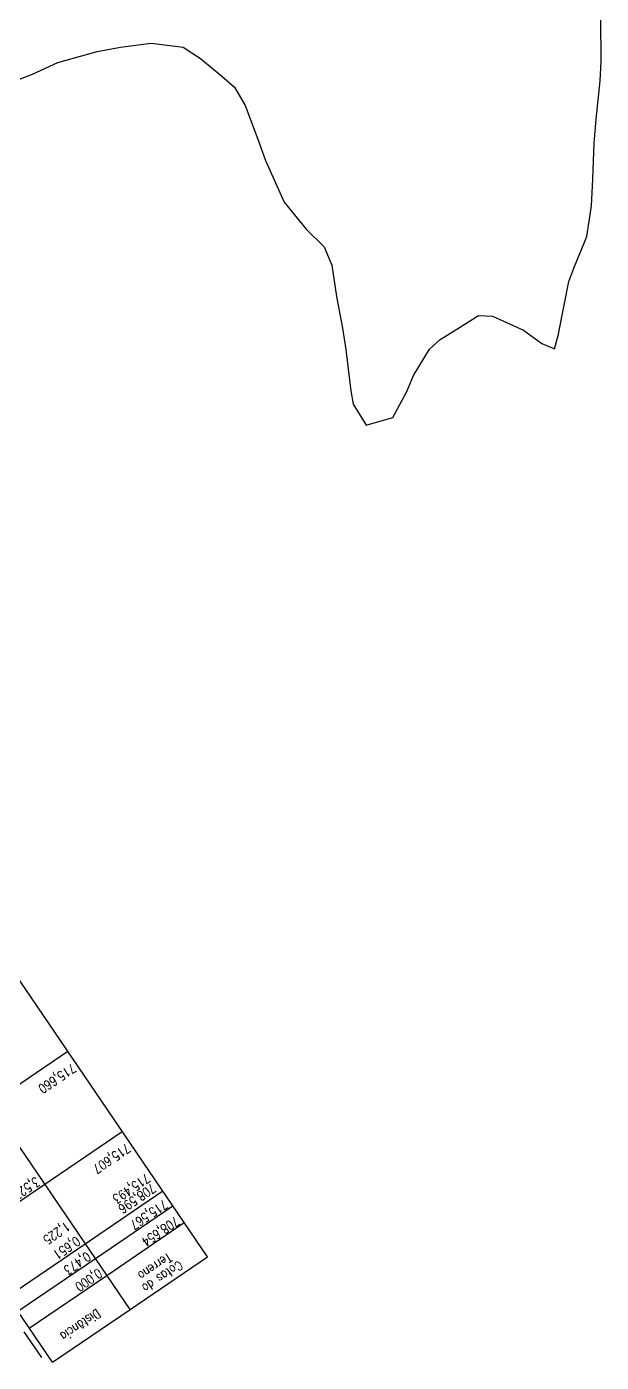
# Model space of a CAD drawing. Header units: metres. Extents: x 298520 to 308411, y 7433745 to 7450750.
# Drawn here: x 308156.95 to 308175.33, y 7433893.44 to 7433936.13 of the extents above; entities that cross this region are included whole.
import ezdxf

# ---------------------------------------------------------------- set-up
doc = ezdxf.new("R2010")
doc.units = ezdxf.units.M
doc.header["$LTSCALE"] = 10
doc.linetypes.add('CONTINUO', pattern=[0])
doc.layers.add('Curvas de Nivel 1m', color=11, linetype='Continuous')
doc.layers.add('PERFIL_VIADUTO', color=45, linetype='CONTINUO')
doc.styles.add('ROMANS', font='romans', dxfattribs={"height": 0.2})

msp = doc.modelspace()

# ---------------------------------------------------------------- linework, layer by layer
at = {"layer": 'Curvas de Nivel 1m', "elevation": 707, "flags": 128}
msp.add_lwpolyline([(308155.938, 7433934.161), (308157.131, 7433934.622), (308157.947, 7433934.991), (308159.206, 7433935.342), (308159.952, 7433935.483), (308160.924, 7433935.609), (308161.952, 7433935.485), (308162.505, 7433935.118), (308163.194, 7433934.551), (308163.594, 7433934.2), (308163.934, 7433933.611), (308164.342, 7433932.536), (308164.589, 7433931.857), (308165.188, 7433930.527), (308165.884, 7433929.667), (308166.467, 7433929.1), (308166.705, 7433928.508), (308166.858, 7433927.505), (308167.046, 7433926.502), (308167.156, 7433925.82), (308167.314, 7433924.498), (308167.392, 7433924.069), (308167.812, 7433923.394), (308168.659, 7433923.637), (308169.104, 7433924.477), (308169.317, 7433924.986), (308169.837, 7433925.831), (308170.173, 7433926.133), (308170.713, 7433926.461), (308171.398, 7433926.907), (308171.849, 7433926.883), (308172.842, 7433926.435), (308173.423, 7433926.01), (308173.837, 7433925.838), (308173.957, 7433926.303), (308173.98, 7433926.419), (308174.29, 7433927.992), (308174.454, 7433928.414), (308174.864, 7433929.43), (308175.012, 7433930.409), (308175.055, 7433931.259), (308175.097, 7433932.408), (308175.161, 7433933.177), (308175.298, 7433934.406), (308175.33, 7433935.025), (308175.315, 7433936.406)], dxfattribs=at)
at = {"layer": 'PERFIL_VIADUTO', "linetype": 'CONTINUO', "flags": 128}
for points in [[(308162.732, 7433896.815), (308138.706, 7433932.119)], [(308160.252, 7433895.127), (308136.226, 7433930.431)], [(308157.772, 7433893.44), (308133.746, 7433928.743)], [(308155.781, 7433901.697), (308158.261, 7433903.385)], [(308157.525, 7433899.134), (308160.005, 7433900.822)], [(308155.045, 7433897.447), (308157.525, 7433899.134)], [(308158.82, 7433897.231), (308161.3, 7433898.919)], [(308159.143, 7433896.757), (308161.623, 7433898.445)], [(308159.509, 7433896.219), (308161.989, 7433897.907)], [(308156.34, 7433895.544), (308158.82, 7433897.231)], [(308156.663, 7433895.069), (308159.143, 7433896.757)], [(308160.252, 7433895.127), (308162.732, 7433896.815)], [(308157.029, 7433894.531), (308159.509, 7433896.219)], [(308157.772, 7433893.44), (308160.252, 7433895.127)], [(308157.426, 7433893.592), (308156.864, 7433894.418)]]:
    msp.add_lwpolyline(points, dxfattribs=at)

# ---------------------------------------------------------------- texts
at = {"layer": 'PERFIL_VIADUTO', "style": 'ROMANS', "width": 0.8}
for s, p in [('715,660', (308158.393, 7433903.014)), ('715,607', (308160.137, 7433900.451)), ('3,527', (308157.236, 7433899.381)), ('715,493', (308160.768, 7433899.492)), ('708,596', (308160.949, 7433899.175)), ('715,567', (308161.328, 7433898.657)), ('708,654', (308161.701, 7433898.12)), ('1,225', (308158.207, 7433897.952)), ('0,651', (308158.529, 7433897.477)), ('0,473', (308158.864, 7433896.986)), ('Terreno', (308161.461, 7433896.951)), ('0,000', (308159.231, 7433896.45)), ('Cotas do', (308161.813, 7433896.706)), ('Distância', (308159.182, 7433895.158))]:
    msp.add_text(s, height=0.3, rotation=214.2372, dxfattribs=at).set_placement(p)

doc.saveas('drawing.dxf')
